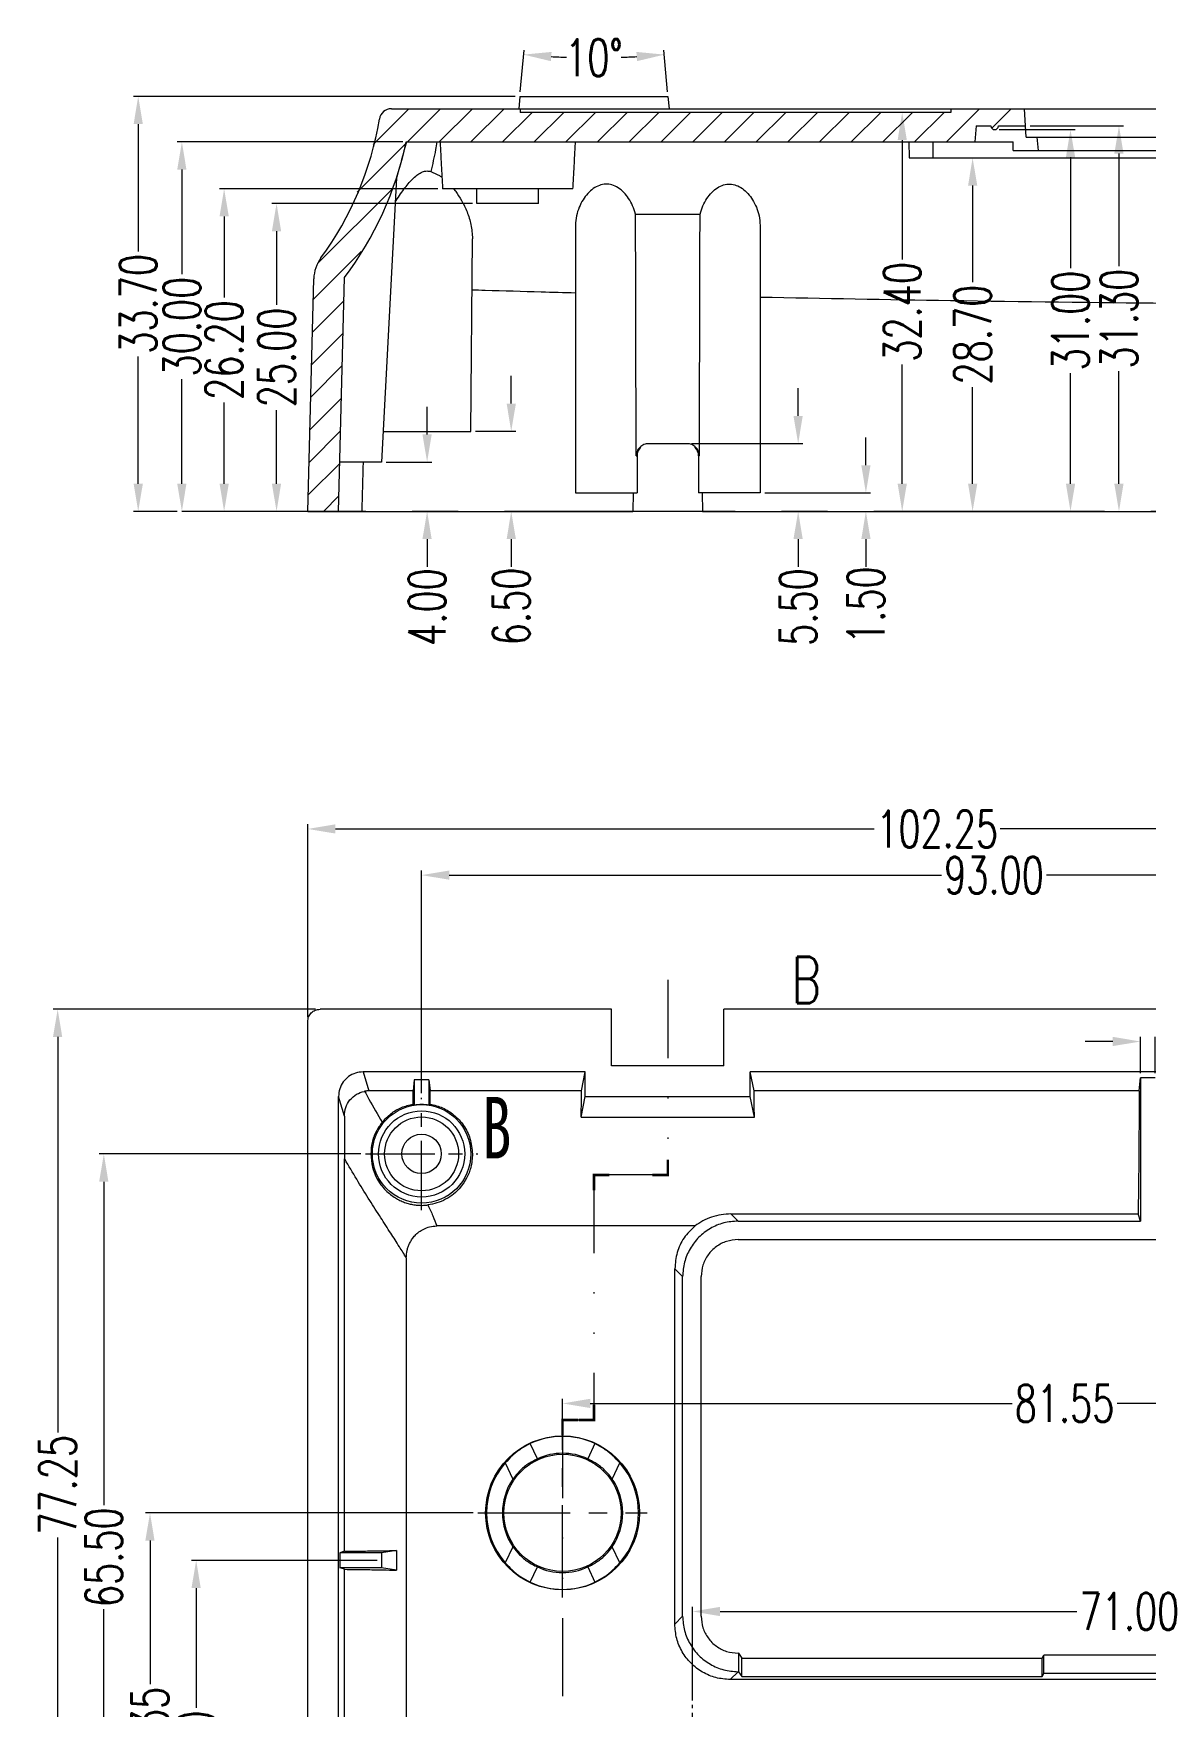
# Model space of a CAD drawing. Header units: millimetres. Extents: x 8061 to 9633, y -505 to -163.
# Drawn here: x 8187.9 to 8278.3, y -304.8 to -168.9 of the extents above; entities that cross this region are included whole.
import ezdxf
from ezdxf.enums import TextEntityAlignment as Align

# ---------------------------------------------------------------- set-up
doc = ezdxf.new("R2010")
doc.units = ezdxf.units.MM
for name, pattern in [('CENTER', [0.6, 0.375, -0.075, 0.075, -0.075]), ('DIVIDE', [31.75, 12.7, -6.35, 0, -6.35, 0, -6.35]), ('PHANTOM', [0.8, 0.45, -0.05, 0.1, -0.05, 0.1, -0.05])]:
    doc.linetypes.add(name, pattern=pattern)
doc.layers.get('Defpoints').update_dxf_attribs({"linetype": 'CONTINUOUS'})
for name, color, linetype, lineweight in [('dim', 82, 'CONTINUOUS', 9), ('hatch', 56, 'CONTINUOUS', 9), ('part', 7, 'CONTINUOUS', 20)]:
    doc.layers.add(name, color=color, linetype=linetype, lineweight=lineweight)
doc.styles.get("Standard").update_dxf_attribs({"font": 'romans.shx', "width": 0.7})
doc.styles.add('宋体', font='SimSun.ttf', dxfattribs={"width": 0.7})
doc.dimstyles.new('03', dxfattribs={"dimscale": 0.75, "dimtxt": 4, "dimasz": 3, "dimexe": 0.5, "dimexo": 0.5, "dimgap": 0.09, "dimtad": 0, "dimzin": 0, "dimdsep": 46, "dimtxsty": 'Standard', "dimcen": 0, "dimclrd": 256, "dimclre": 256, "dimclrt": 6, "dimazin": 2, "dimtp": 0.01, "dimtm": 0.01, "dimtfac": 1, "dimtofl": 0, "dimtmove": 0, "dimatfit": 0, "dimfxl": 1, "dimtolj": 1, "dimtzin": 0, "dimlwd": -1, "dimlwe": -1, "dimarcsym": 0})

# ---------------------------------------------------------------- blocks, each defined once
blk = doc.blocks.new('*D5')
at = {"layer": 'Defpoints', "color": 0}
for p in [(40980.16, -12903.8), (41073.16, -12903.8), (40980.16, -12921.88)]:
    blk.add_point(p, dxfattribs=at)
at = {"layer": 'dim'}
for p, q in [((40980.16, -12921.5), (40980.16, -12903.42)), ((40982.41, -12903.8), (41022.39, -12903.8)), ((41070.91, -12903.8), (41030.93, -12903.8))]:
    blk.add_line(p, q, dxfattribs=at)
for points in [[(40982.41, -12903.42), (40982.41, -12904.17), (40980.16, -12903.8)], [(41070.91, -12903.42), (41070.91, -12904.17), (41073.16, -12903.8)]]:
    blk.add_solid(points, dxfattribs=at)
at = {"layer": 'dim', "color": 6, "insert": (41026.66, -12903.8), "char_height": 3, "attachment_point": 5}
blk.add_mtext('\\A1;93.00', dxfattribs=at)
blk = doc.blocks.new('*D6')
at = {"layer": 'Defpoints', "color": 0}
for p in [(40970.91, -12900.05), (41073.16, -12900.05), (40970.91, -12915.69)]:
    blk.add_point(p, dxfattribs=at)
at = {"layer": 'dim'}
for p, q in [((40970.91, -12915.32), (40970.91, -12899.67)), ((40973.16, -12900.05), (41016.92, -12900.05)), ((41070.91, -12900.05), (41027.15, -12900.05))]:
    blk.add_line(p, q, dxfattribs=at)
for points in [[(40973.16, -12899.67), (40973.16, -12900.42), (40970.91, -12900.05)], [(41070.91, -12899.67), (41070.91, -12900.42), (41073.16, -12900.05)]]:
    blk.add_solid(points, dxfattribs=at)
at = {"layer": 'dim', "color": 6, "insert": (41022.04, -12900.05), "char_height": 3, "attachment_point": 5}
blk.add_mtext('\\A1;102.25', dxfattribs=at)
blk = doc.blocks.new('*D7')
at = {"layer": 'Defpoints', "color": 0}
for p in [(41039.76, -12917.31), (41038.56, -12920.27), (41039.76, -12920.27)]:
    blk.add_point(p, dxfattribs=at)
at = {"layer": 'dim'}
for p, q in [((41036.31, -12917.31), (41034.06, -12917.31)), ((41038.56, -12919.89), (41038.56, -12916.93)), ((41039.76, -12919.89), (41039.76, -12916.93)), ((41042.01, -12917.31), (41044.26, -12917.31))]:
    blk.add_line(p, q, dxfattribs=at)
for points in [[(41036.31, -12916.93), (41036.31, -12917.68), (41038.56, -12917.31)], [(41042.01, -12916.93), (41042.01, -12917.68), (41039.76, -12917.31)]]:
    blk.add_solid(points, dxfattribs=at)
at = {"layer": 'dim', "color": 6, "insert": (41047.38, -12917.31), "char_height": 3, "attachment_point": 5}
blk.add_mtext('\\A1;1.20', dxfattribs=at)
blk = doc.blocks.new('*D8')
at = {"layer": 'Defpoints', "color": 0}
for p in [(40976.91, -12959.44), (40961.85, -12991.94), (40961.85, -12991.94)]:
    blk.add_point(p, dxfattribs=at)
at = {"layer": 'dim'}
for p, q in [((40976.54, -12959.44), (40961.47, -12959.44)), ((40961.85, -12961.69), (40961.85, -12971.42)), ((40961.85, -12989.69), (40961.85, -12979.95))]:
    blk.add_line(p, q, dxfattribs=at)
for points in [[(40961.47, -12961.69), (40962.22, -12961.69), (40961.85, -12959.44)], [(40961.47, -12989.69), (40962.22, -12989.69), (40961.85, -12991.94)]]:
    blk.add_solid(points, dxfattribs=at)
at = {"layer": 'dim', "color": 6, "insert": (40961.85, -12975.69), "char_height": 3, "attachment_point": 5, "rotation": 90}
blk.add_mtext('\\A1;32.50', dxfattribs=at)
blk = doc.blocks.new('*D15')
at = {"layer": 'Defpoints', "color": 0}
for p in [(40958.1, -12955.59), (40984.74, -12955.59), (40958.1, -12991.94)]:
    blk.add_point(p, dxfattribs=at)
at = {"layer": 'dim'}
for p, q in [((40984.36, -12955.59), (40957.72, -12955.59)), ((40958.1, -12957.84), (40958.1, -12969.49)), ((40958.1, -12989.69), (40958.1, -12978.03))]:
    blk.add_line(p, q, dxfattribs=at)
for points in [[(40957.72, -12957.84), (40958.47, -12957.84), (40958.1, -12955.59)], [(40957.72, -12989.69), (40958.47, -12989.69), (40958.1, -12991.94)]]:
    blk.add_solid(points, dxfattribs=at)
at = {"layer": 'dim', "color": 6, "insert": (40958.1, -12973.76), "char_height": 3, "attachment_point": 5, "rotation": 90}
blk.add_mtext('\\A1;36.35', dxfattribs=at)
blk = doc.blocks.new('*D16')
at = {"layer": 'Defpoints', "color": 0}
for p in [(40954.35, -12926.44), (40975.6, -12926.44), (40958.1, -12991.94)]:
    blk.add_point(p, dxfattribs=at)
at = {"layer": 'dim'}
for p, q in [((40975.23, -12926.44), (40953.97, -12926.44)), ((40954.35, -12928.69), (40954.35, -12954.97)), ((40954.35, -12989.69), (40954.35, -12963.4)), ((40957.72, -12991.94), (40953.97, -12991.94))]:
    blk.add_line(p, q, dxfattribs=at)
for points in [[(40953.97, -12928.69), (40954.72, -12928.69), (40954.35, -12926.44)], [(40953.97, -12989.69), (40954.72, -12989.69), (40954.35, -12991.94)]]:
    blk.add_solid(points, dxfattribs=at)
at = {"layer": 'dim', "color": 6, "insert": (40954.35, -12959.19), "char_height": 3, "attachment_point": 5, "rotation": 90}
blk.add_mtext('\\A1;65.50', dxfattribs=at)
blk = doc.blocks.new('*D17')
at = {"layer": 'Defpoints', "color": 0}
for p in [(40950.6, -12914.69), (40971.91, -12914.69), (40958.1, -12991.94)]:
    blk.add_point(p, dxfattribs=at)
at = {"layer": 'dim'}
for p, q in [((40971.53, -12914.69), (40950.22, -12914.69)), ((40950.6, -12916.94), (40950.6, -12949.05)), ((40950.6, -12989.69), (40950.6, -12957.58)), ((40957.72, -12991.94), (40950.22, -12991.94))]:
    blk.add_line(p, q, dxfattribs=at)
for points in [[(40950.22, -12916.94), (40950.97, -12916.94), (40950.6, -12914.69)], [(40950.22, -12989.69), (40950.97, -12989.69), (40950.6, -12991.94)]]:
    blk.add_solid(points, dxfattribs=at)
at = {"layer": 'dim', "color": 6, "insert": (40950.6, -12953.31), "char_height": 3, "attachment_point": 5, "rotation": 90}
blk.add_mtext('\\A1;77.25', dxfattribs=at)
blk = doc.blocks.new('*D18')
at = {"layer": 'Defpoints', "color": 0}
for p in [(41073.16, -12946.7), (41073.16, -12946.7), (40991.61, -12948.71)]:
    blk.add_point(p, dxfattribs=at)
at = {"layer": 'dim'}
for p, q in [((40991.61, -12948.34), (40991.61, -12946.32)), ((40993.86, -12946.7), (41028.12, -12946.7)), ((41070.91, -12946.7), (41036.65, -12946.7))]:
    blk.add_line(p, q, dxfattribs=at)
for points in [[(40993.86, -12946.32), (40993.86, -12947.07), (40991.61, -12946.7)], [(41070.91, -12946.32), (41070.91, -12947.07), (41073.16, -12946.7)]]:
    blk.add_solid(points, dxfattribs=at)
at = {"layer": 'dim', "color": 6, "insert": (41032.39, -12946.7), "char_height": 3, "attachment_point": 5}
blk.add_mtext('\\A1;81.55', dxfattribs=at)
blk = doc.blocks.new('*D19')
at = {"layer": 'Defpoints', "color": 0}
for p in [(41073.16, -12963.59), (41073.16, -12963.59), (41002.16, -12971.19)]:
    blk.add_point(p, dxfattribs=at)
at = {"layer": 'dim'}
for p, q in [((41002.16, -12970.81), (41002.16, -12963.22)), ((41004.41, -12963.59), (41033.39, -12963.59)), ((41070.91, -12963.59), (41041.93, -12963.59))]:
    blk.add_line(p, q, dxfattribs=at)
for points in [[(41004.41, -12963.22), (41004.41, -12963.97), (41002.16, -12963.59)], [(41070.91, -12963.22), (41070.91, -12963.97), (41073.16, -12963.59)]]:
    blk.add_solid(points, dxfattribs=at)
at = {"layer": 'dim', "color": 6, "insert": (41037.66, -12963.59), "char_height": 3, "attachment_point": 5}
blk.add_mtext('\\A1;71.00', dxfattribs=at)
blk = doc.blocks.new('*D192')
at = {"layer": 'Defpoints', "color": 0}
for p in [(41001.71, -12868.76), (41010.75, -12874.26), (41010.75, -12874.26)]:
    blk.add_point(p, dxfattribs=at)
at = {"layer": 'dim'}
for p, q in [((41010.75, -12866.51), (41010.75, -12864.26)), ((41002.09, -12868.76), (41011.12, -12868.76)), ((41010.75, -12876.51), (41010.75, -12878.76))]:
    blk.add_line(p, q, dxfattribs=at)
for points in [[(41010.37, -12866.51), (41011.12, -12866.51), (41010.75, -12868.76)], [(41010.37, -12876.51), (41011.12, -12876.51), (41010.75, -12874.26)]]:
    blk.add_solid(points, dxfattribs=at)
at = {"layer": 'dim', "color": 6, "insert": (41010.75, -12882.03), "char_height": 3, "attachment_point": 5, "rotation": 90}
blk.add_mtext('\\A1;5.50', dxfattribs=at)
blk = doc.blocks.new('*D193')
at = {"layer": 'Defpoints', "color": 0}
for p in [(41007.66, -12872.76), (41016.25, -12874.26), (41016.25, -12874.26)]:
    blk.add_point(p, dxfattribs=at)
at = {"layer": 'dim'}
for p, q in [((41016.25, -12870.51), (41016.25, -12868.26)), ((41008.04, -12872.76), (41016.63, -12872.76)), ((41016.25, -12876.51), (41016.25, -12878.76))]:
    blk.add_line(p, q, dxfattribs=at)
for points in [[(41015.88, -12870.51), (41016.63, -12870.51), (41016.25, -12872.76)], [(41015.88, -12876.51), (41016.63, -12876.51), (41016.25, -12874.26)]]:
    blk.add_solid(points, dxfattribs=at)
at = {"layer": 'dim', "color": 6, "insert": (41016.25, -12881.88), "char_height": 3, "attachment_point": 5, "rotation": 90}
blk.add_mtext('\\A1;1.50', dxfattribs=at)
blk = doc.blocks.new('*D194')
at = {"layer": 'Defpoints', "color": 0}
for p in [(40984.16, -12867.76), (40987.44, -12874.26), (40987.44, -12874.26)]:
    blk.add_point(p, dxfattribs=at)
at = {"layer": 'dim'}
for p, q in [((40987.44, -12865.51), (40987.44, -12863.26)), ((40984.54, -12867.76), (40987.82, -12867.76)), ((40987.44, -12876.51), (40987.44, -12878.76))]:
    blk.add_line(p, q, dxfattribs=at)
for points in [[(40987.07, -12865.51), (40987.82, -12865.51), (40987.44, -12867.76)], [(40987.07, -12876.51), (40987.82, -12876.51), (40987.44, -12874.26)]]:
    blk.add_solid(points, dxfattribs=at)
at = {"layer": 'dim', "color": 6, "insert": (40987.44, -12881.98), "char_height": 3, "attachment_point": 5, "rotation": 90}
blk.add_mtext('\\A1;6.50', dxfattribs=at)
blk = doc.blocks.new('*D195')
at = {"layer": 'Defpoints', "color": 0}
for p in [(40976.91, -12870.26), (40980.61, -12874.26), (40980.61, -12874.26)]:
    blk.add_point(p, dxfattribs=at)
at = {"layer": 'dim'}
for p, q in [((40980.61, -12868.01), (40980.61, -12865.76)), ((40977.29, -12870.26), (40980.98, -12870.26)), ((40980.61, -12876.51), (40980.61, -12878.76))]:
    blk.add_line(p, q, dxfattribs=at)
for points in [[(40980.23, -12868.01), (40980.98, -12868.01), (40980.61, -12870.26)], [(40980.23, -12876.51), (40980.98, -12876.51), (40980.61, -12874.26)]]:
    blk.add_solid(points, dxfattribs=at)
at = {"layer": 'dim', "color": 6, "insert": (40980.61, -12882.03), "char_height": 3, "attachment_point": 5, "rotation": 90}
blk.add_mtext('\\A1;4.00', dxfattribs=at)
blk = doc.blocks.new('*D196')
at = {"layer": 'Defpoints', "color": 0}
for p in [(40984.66, -12849.26), (40968.38, -12874.26), (40968.38, -12874.26)]:
    blk.add_point(p, dxfattribs=at)
at = {"layer": 'dim'}
for p, q in [((40984.29, -12849.26), (40968, -12849.26)), ((40968.38, -12851.51), (40968.38, -12857.5)), ((40968.38, -12872.01), (40968.38, -12866.03))]:
    blk.add_line(p, q, dxfattribs=at)
for points in [[(40968, -12851.51), (40968.75, -12851.51), (40968.38, -12849.26)], [(40968, -12872.01), (40968.75, -12872.01), (40968.38, -12874.26)]]:
    blk.add_solid(points, dxfattribs=at)
at = {"layer": 'dim', "color": 6, "insert": (40968.38, -12861.76), "char_height": 3, "attachment_point": 5, "rotation": 90}
blk.add_mtext('\\A1;25.00', dxfattribs=at)
blk = doc.blocks.new('*D197')
at = {"layer": 'Defpoints', "color": 0}
for p in [(40981.86, -12848.06), (40964.12, -12874.26), (40964.12, -12874.26)]:
    blk.add_point(p, dxfattribs=at)
at = {"layer": 'dim'}
for p, q in [((40981.49, -12848.06), (40963.75, -12848.06)), ((40964.12, -12850.31), (40964.12, -12856.9)), ((40964.12, -12872.01), (40964.12, -12865.43))]:
    blk.add_line(p, q, dxfattribs=at)
for points in [[(40963.75, -12850.31), (40964.5, -12850.31), (40964.12, -12848.06)], [(40963.75, -12872.01), (40964.5, -12872.01), (40964.12, -12874.26)]]:
    blk.add_solid(points, dxfattribs=at)
at = {"layer": 'dim', "color": 6, "insert": (40964.12, -12861.16), "char_height": 3, "attachment_point": 5, "rotation": 90}
blk.add_mtext('\\A1;26.20', dxfattribs=at)
blk = doc.blocks.new('*D198')
at = {"layer": 'Defpoints', "color": 0}
for p in [(40979.01, -12844.26), (40960.69, -12874.26), (40960.69, -12874.26)]:
    blk.add_point(p, dxfattribs=at)
at = {"layer": 'dim'}
for p, q in [((40978.63, -12844.26), (40960.31, -12844.26)), ((40960.69, -12846.51), (40960.69, -12855)), ((40960.69, -12872.01), (40960.69, -12863.53))]:
    blk.add_line(p, q, dxfattribs=at)
for points in [[(40960.31, -12846.51), (40961.06, -12846.51), (40960.69, -12844.26)], [(40960.31, -12872.01), (40961.06, -12872.01), (40960.69, -12874.26)]]:
    blk.add_solid(points, dxfattribs=at)
at = {"layer": 'dim', "color": 6, "insert": (40960.69, -12859.26), "char_height": 3, "attachment_point": 5, "rotation": 90}
blk.add_mtext('\\A1;30.00', dxfattribs=at)
blk = doc.blocks.new('*D199')
at = {"layer": 'Defpoints', "color": 0}
for p in [(40988.15, -12840.56), (40957.14, -12874.26), (40960.69, -12874.26)]:
    blk.add_point(p, dxfattribs=at)
at = {"layer": 'dim'}
for p, q in [((40987.77, -12840.56), (40956.77, -12840.56)), ((40957.14, -12842.81), (40957.14, -12853.15)), ((40957.14, -12872.01), (40957.14, -12861.68)), ((40960.31, -12874.26), (40956.77, -12874.26))]:
    blk.add_line(p, q, dxfattribs=at)
for points in [[(40956.77, -12842.81), (40957.52, -12842.81), (40957.14, -12840.56)], [(40956.77, -12872.01), (40957.52, -12872.01), (40957.14, -12874.26)]]:
    blk.add_solid(points, dxfattribs=at)
at = {"layer": 'dim', "color": 6, "insert": (40957.14, -12857.41), "char_height": 3, "attachment_point": 5, "rotation": 90}
blk.add_mtext('\\A1;33.70', dxfattribs=at)
blk = doc.blocks.new('*D200')
at = {"layer": 'Defpoints', "color": 0}
for p in [(40992.25, -12837.39), (40988.15, -12840.56), (41000.17, -12840.56), (40988.06, -12841.56), (41000.26, -12841.56)]:
    blk.add_point(p, dxfattribs=at)
at = {"layer": 'dim'}
for p, q in [((40988.18, -12840.19), (40988.48, -12836.8)), ((41000.14, -12840.19), (40999.84, -12836.8))]:
    blk.add_line(p, q, dxfattribs=at)
for start, end in [(266.9658, 268.0623), (271.9377, 273.0342)]:
    blk.add_arc((40994.16, -12771.84), 65.58, start, end, dxfattribs=at)
for points in [[(40990.66, -12837.7), (40990.72, -12836.95), (40988.44, -12837.17)], [(40997.61, -12836.95), (40997.66, -12837.7), (40999.88, -12837.17)]]:
    blk.add_solid(points, dxfattribs=at)
at = {"layer": 'dim', "color": 6, "insert": (40994.16, -12837.42), "char_height": 3, "attachment_point": 5, "rotation": 360}
blk.add_mtext('\\A1;10°', dxfattribs=at)
blk = doc.blocks.new('*D201')
at = {"layer": 'Defpoints', "color": 0}
for p in [(41019.2, -12841.86), (41019.2, -12874.26), (41019.2, -12874.26)]:
    blk.add_point(p, dxfattribs=at)
at = {"layer": 'dim'}
for p, q in [((41019.2, -12844.11), (41019.2, -12853.8)), ((41019.2, -12872.01), (41019.2, -12862.33))]:
    blk.add_line(p, q, dxfattribs=at)
for points in [[(41018.83, -12844.11), (41019.58, -12844.11), (41019.2, -12841.86)], [(41018.83, -12872.01), (41019.58, -12872.01), (41019.2, -12874.26)]]:
    blk.add_solid(points, dxfattribs=at)
at = {"layer": 'dim', "color": 6, "insert": (41019.2, -12858.06), "char_height": 3, "attachment_point": 5, "rotation": 90}
blk.add_mtext('\\A1;32.40', dxfattribs=at)
blk = doc.blocks.new('*D202')
at = {"layer": 'Defpoints', "color": 0}
for p in [(41026.71, -12843.26), (41032.87, -12874.26), (41032.87, -12874.26)]:
    blk.add_point(p, dxfattribs=at)
at = {"layer": 'dim'}
for p, q in [((41027.09, -12843.26), (41033.25, -12843.26)), ((41032.87, -12845.51), (41032.87, -12854.5)), ((41032.87, -12872.01), (41032.87, -12863.03))]:
    blk.add_line(p, q, dxfattribs=at)
for points in [[(41032.5, -12845.51), (41033.25, -12845.51), (41032.87, -12843.26)], [(41032.5, -12872.01), (41033.25, -12872.01), (41032.87, -12874.26)]]:
    blk.add_solid(points, dxfattribs=at)
at = {"layer": 'dim', "color": 6, "insert": (41032.87, -12858.76), "char_height": 3, "attachment_point": 5, "rotation": 90}
blk.add_mtext('\\A1;31.00', dxfattribs=at)
blk = doc.blocks.new('*D203')
at = {"layer": 'Defpoints', "color": 0}
for p in [(41029.21, -12842.96), (41036.81, -12874.26), (41036.81, -12874.26)]:
    blk.add_point(p, dxfattribs=at)
at = {"layer": 'dim'}
for p, q in [((41029.59, -12842.96), (41037.18, -12842.96)), ((41036.81, -12845.21), (41036.81, -12854.35)), ((41036.81, -12872.01), (41036.81, -12862.88))]:
    blk.add_line(p, q, dxfattribs=at)
for points in [[(41036.43, -12845.21), (41037.18, -12845.21), (41036.81, -12842.96)], [(41036.43, -12872.01), (41037.18, -12872.01), (41036.81, -12874.26)]]:
    blk.add_solid(points, dxfattribs=at)
at = {"layer": 'dim', "color": 6, "insert": (41036.81, -12858.61), "char_height": 3, "attachment_point": 5, "rotation": 90}
blk.add_mtext('\\A1;31.30', dxfattribs=at)
blk = doc.blocks.new('*D206')
at = {"layer": 'Defpoints', "color": 0}
for p in [(41024.92, -12845.56), (41024.92, -12874.26), (41024.92, -12874.26)]:
    blk.add_point(p, dxfattribs=at)
at = {"layer": 'dim'}
for p, q in [((41024.92, -12847.81), (41024.92, -12855.65)), ((41024.92, -12872.01), (41024.92, -12864.18))]:
    blk.add_line(p, q, dxfattribs=at)
for points in [[(41024.55, -12847.81), (41025.3, -12847.81), (41024.92, -12845.56)], [(41024.55, -12872.01), (41025.3, -12872.01), (41024.92, -12874.26)]]:
    blk.add_solid(points, dxfattribs=at)
at = {"layer": 'dim', "color": 6, "insert": (41024.92, -12859.91), "char_height": 3, "attachment_point": 5, "rotation": 90}
blk.add_mtext('\\A1;28.70', dxfattribs=at)

msp = doc.modelspace()

# ---------------------------------------------------------------- linework, layer by layer
at = {"layer": 'hatch', "linetype": 'DIVIDE', "ltscale": 0.5}
for p, q in [((8239.461, -245.792), (8239.461, -261.63)), ((8239.461, -261.63), (8233.461, -261.63)), ((8233.461, -261.63), (8233.461, -281.532)), ((8230.911, -281.532), (8230.911, -351.444))]:
    msp.add_line(p, q, dxfattribs=at)
at = {"layer": 'hatch', "linetype": 'DIVIDE', "ltscale": 0.1}
msp.add_line((8233.461, -281.532), (8230.911, -281.532), dxfattribs=at)
at = {"layer": 'hatch', "flags": 128}
msp.add_lwpolyline([(8239.461, -245.792, 0, 0, 0), (8243.211, -245.792, 1.125, 0, 0), (8246.961, -245.792, 0, 0, 0)], format="xyseb", dxfattribs=at)
at = {"layer": 'hatch', "const_width": 0.2, "flags": 128}
for points in [[(8239.461, -260.38), (8239.461, -261.63), (8238.211, -261.63)], [(8234.711, -261.63), (8233.461, -261.63), (8233.461, -262.88)], [(8233.461, -280.282), (8233.461, -281.532), (8232.211, -281.532)], [(8232.161, -281.532), (8230.911, -281.532), (8230.911, -282.782)]]:
    msp.add_lwpolyline(points, dxfattribs=at)
at = {"layer": 'part', "color": 5, "linetype": 'Continuous'}
for p, q in [((8218.434, -175.047), (8215.521, -177.96)), ((8221.009, -175.047), (8218.309, -177.747)), ((8223.584, -175.047), (8220.884, -177.747)), ((8226.159, -175.047), (8223.459, -177.747)), ((8264.786, -175.047), (8262.086, -177.747)), ((8267.361, -175.047), (8265.781, -176.627)), ((8228.435, -175.347), (8226.035, -177.747)), ((8231.01, -175.347), (8228.61, -177.747)), ((8233.585, -175.347), (8231.185, -177.747)), ((8236.16, -175.347), (8233.76, -177.747)), ((8238.735, -175.347), (8236.335, -177.747)), ((8241.31, -175.347), (8238.91, -177.747)), ((8243.885, -175.347), (8241.485, -177.747)), ((8246.46, -175.347), (8244.06, -177.747)), ((8249.035, -175.347), (8246.635, -177.747)), ((8251.61, -175.347), (8249.21, -177.747)), ((8254.186, -175.347), (8251.786, -177.747)), ((8256.761, -175.347), (8254.361, -177.747)), ((8259.336, -175.347), (8256.936, -177.747)), ((8261.911, -175.347), (8259.511, -177.747)), ((8218.183, -177.873), (8214.228, -181.828)), ((8217.116, -181.515), (8211.011, -187.62)), ((8214.559, -186.647), (8210.661, -190.545)), ((8213.16, -190.621), (8210.592, -193.189)), ((8213.091, -193.266), (8210.523, -195.834)), ((8213.022, -195.91), (8210.453, -198.478)), ((8212.952, -198.554), (8210.384, -201.122)), ((8212.883, -201.199), (8210.315, -203.767)), ((8212.814, -203.843), (8210.246, -206.411)), ((8212.745, -206.487), (8211.485, -207.747))]:
    msp.add_line(p, q, dxfattribs=at)
at = {"layer": 'part', "color": 7, "linetype": 'Continuous'}
for p, q in [((8217.017, -175.047), (8407.904, -175.047)), ((8227.448, -174.047), (8227.361, -175.047)), ((8227.448, -174.047), (8239.473, -174.047)), ((8227.461, -175.047), (8227.461, -175.347)), ((8239.473, -174.047), (8239.561, -175.047)), ((8262.461, -175.047), (8262.461, -175.347)), ((8268.561, -177.347), (8268.44, -175.047)), ((8262.461, -175.347), (8227.461, -175.347)), ((8264.511, -176.447), (8264.397, -177.747)), ((8264.511, -176.447), (8265.711, -176.447)), ((8266.311, -176.447), (8268.514, -176.447)), ((8218.22, -177.747), (8267.511, -177.747)), ((8259.029, -177.747), (8259.075, -179.047)), ((8261.029, -179.047), (8261.029, -177.747)), ((8267.511, -178.447), (8267.511, -177.747)), ((8268.561, -177.347), (8302.773, -177.347)), ((8269.57, -178.447), (8269.473, -177.347)), ((8259.075, -179.047), (8327.96, -179.047)), ((8267.511, -178.447), (8314.911, -178.447)), ((8217.42, -180.671), (8216.211, -203.747)), ((8231.758, -181.547), (8221.164, -181.547)), ((8223.96, -182.747), (8223.96, -181.547)), ((8228.96, -182.747), (8228.96, -181.547)), ((8228.96, -182.747), (8223.96, -182.747)), ((8231.961, -184.517), (8231.961, -206.247)), ((8236.842, -183.604), (8242.08, -183.604)), ((8246.961, -184.518), (8246.961, -206.247)), ((8223.461, -201.247), (8223.597, -185.602)), ((8212.712, -207.747), (8213.209, -188.757)), ((8210.211, -207.747), (8210.706, -188.85)), ((8216.342, -201.247), (8223.461, -201.247)), ((8241.013, -202.247), (8237.909, -202.247)), ((8216.211, -203.747), (8212.816, -203.747)), ((8236.89, -203.247), (8236.961, -203.247)), ((8236.961, -203.247), (8236.961, -206.247)), ((8241.961, -203.247), (8241.961, -206.247)), ((8242.032, -203.247), (8241.961, -203.247)), ((8231.961, -206.247), (8236.961, -206.247)), ((8236.658, -206.241), (8236.632, -207.747)), ((8246.961, -206.247), (8241.961, -206.247)), ((8242.263, -206.241), (8242.289, -207.747)), ((8210.211, -207.747), (8236.632, -207.747)), ((8242.289, -207.747), (8348.831, -207.747)), ((8234.897, -248.174), (8211.209, -248.174)), ((8234.897, -252.758), (8234.897, -248.174)), ((8244.025, -252.758), (8244.025, -248.174)), ((8310.653, -248.174), (8244.025, -248.174)), ((8210.211, -398.875), (8210.211, -249.175)), ((8214.708, -253.255), (8215.171, -254.804)), ((8232.761, -253.255), (8214.708, -253.255)), ((8218.861, -253.911), (8218.772, -254.804)), ((8218.861, -253.911), (8218.861, -255.957)), ((8220.061, -253.911), (8218.861, -253.911)), ((8220.061, -253.911), (8220.061, -255.957)), ((8220.061, -253.911), (8220.15, -254.804)), ((8232.452, -254.804), (8232.761, -253.255)), ((8232.761, -255.262), (8232.761, -253.255)), ((8244.025, -252.758), (8234.897, -252.758)), ((8246.161, -255.262), (8246.161, -253.255)), ((8246.47, -254.804), (8246.161, -253.255)), ((8308.517, -253.255), (8246.161, -253.255)), ((8277.756, -254.804), (8277.861, -253.753)), ((8277.861, -253.753), (8277.861, -265.377)), ((8279.061, -253.753), (8277.861, -253.753)), ((8212.712, -393.61), (8212.712, -255.258)), ((8213.189, -256.852), (8212.712, -255.258)), ((8218.772, -254.804), (8215.171, -254.804)), ((8232.452, -254.804), (8220.15, -254.804)), ((8232.427, -256.935), (8232.761, -255.262)), ((8232.761, -255.262), (8246.161, -255.262)), ((8246.494, -256.935), (8246.161, -255.262)), ((8277.756, -254.804), (8246.47, -254.804)), ((8232.427, -256.935), (8246.494, -256.935)), ((8213.209, -292.189), (8213.209, -260.331)), ((8244.58, -264.792), (8245.166, -265.377)), ((8244.58, -264.792), (8277.666, -264.792)), ((8277.861, -265.377), (8277.666, -264.792)), ((8241.67, -265.766), (8220.691, -265.766)), ((8245.166, -265.377), (8277.861, -265.377)), ((8245.166, -266.878), (8311.754, -266.878)), ((8218.22, -268.359), (8218.22, -382.478)), ((8240.031, -298.102), (8240.031, -269.239)), ((8240.667, -269.875), (8240.031, -269.239)), ((8240.667, -297.465), (8240.667, -269.875)), ((8242.168, -297.465), (8242.168, -269.877)), ((8228.864, -284.681), (8228.284, -283.437)), ((8233.537, -283.437), (8232.957, -284.681)), ((8226.26, -285.013), (8226.871, -286.322)), ((8234.951, -286.322), (8235.561, -285.013)), ((8226.871, -291.819), (8226.26, -293.128)), ((8235.561, -293.128), (8234.951, -291.819)), ((8213.209, -292.189), (8212.816, -292.32)), ((8212.816, -292.32), (8212.816, -293.52)), ((8216.211, -292.32), (8212.816, -292.32)), ((8217.42, -292.119), (8216.211, -292.32)), ((8216.211, -292.32), (8216.211, -293.52)), ((8217.42, -292.119), (8217.42, -293.722)), ((8213.209, -293.651), (8212.816, -293.52)), ((8216.211, -293.52), (8212.816, -293.52)), ((8213.209, -324.689), (8213.209, -293.651)), ((8217.42, -293.722), (8216.211, -293.52)), ((8228.284, -294.703), (8228.864, -293.459)), ((8232.957, -293.459), (8233.537, -294.703)), ((8240.031, -298.102), (8240.667, -297.465)), ((8245.199, -300.463), (8245.167, -300.463)), ((8245.199, -300.463), (8245.199, -301.964)), ((8245.199, -300.463), (8245.461, -300.856)), ((8245.461, -302.357), (8245.461, -300.856)), ((8245.461, -300.856), (8269.861, -300.856)), ((8269.861, -300.856), (8270.018, -300.621)), ((8269.861, -302.357), (8269.861, -300.856)), ((8270.018, -302.121), (8270.018, -300.621)), ((8305.461, -300.621), (8270.018, -300.621)), ((8245.166, -301.964), (8244.529, -302.6)), ((8312.393, -302.6), (8244.531, -302.6)), ((8245.199, -301.964), (8245.166, -301.964)), ((8245.199, -301.964), (8245.461, -302.357)), ((8245.461, -302.357), (8269.861, -302.357)), ((8269.861, -302.357), (8270.018, -302.121)), ((8305.461, -302.121), (8270.018, -302.121))]:
    msp.add_line(p, q, dxfattribs=at)
at = {"layer": 'part', "color": 1, "linetype": 'CENTER', "ltscale": 50}
msp.add_line((8424.936, -207.747), (8199.986, -207.747), dxfattribs=at)
at = {"layer": 'part', "color": 1, "linetype": 'CENTER', "ltscale": 15}
for p, q in [((8219.461, -264.481), (8219.461, -255.36)), ((8214.9, -259.92), (8224.021, -259.92))]:
    msp.add_line(p, q, dxfattribs=at)
at = {"layer": 'part', "color": 7, "linetype": 'PHANTOM'}
msp.add_line((8233.461, -281.532), (8230.911, -281.532), dxfattribs=at)
at = {"layer": 'part', "color": 1, "linetype": 'CENTER', "ltscale": 20}
for p, q in [((8230.911, -295.945), (8230.911, -282.195)), ((8224.036, -289.07), (8237.786, -289.07))]:
    msp.add_line(p, q, dxfattribs=at)
at = {"layer": 'part', "color": 1, "linetype": 'CENTER', "ltscale": 5}
msp.add_line((8241.46, -310.17), (8241.46, -304.67), dxfattribs=at)
at = {"layer": 'part', "color": 7, "linetype": 'Continuous'}
for centre, radius in [((8219.461, -259.92), 4), ((8219.461, -259.92), 3.5), ((8219.461, -259.92), 3), ((8219.461, -259.92), 1.6), ((8230.911, -289.07), 6.25), ((8230.911, -289.07), 4.761)]:
    msp.add_circle(centre, radius, dxfattribs=at)
for centre, radius, start, end in [((8217.017, -176.047), 1, 90, 170.71086), ((8190.272, -171.672), 26.101, 323.63155, 350.71086), ((8266.011, -176.447), 0.3, 180, 0), ((8190.272, -171.672), 28.601, 323.31822, 347.73753), ((8213.705, -188.928), 3, 143.63155, 178.5), ((8237.961, -203.247), 1, 135, 180), ((8240.961, -203.247), 1, 0, 45), ((8219.461, -259.92), 4.009, 81.392, 98.608), ((8230.911, -289.07), 6.215, 65, 115), ((8230.911, -289.07), 6.172, 138.89621, 221.10379), ((8230.911, -289.07), 4.843, 65, 115), ((8230.911, -289.07), 6.172, 318.89621, 41.10379), ((8230.911, -289.07), 4.886, 145.77276, 214.22724), ((8230.911, -289.07), 4.886, 325.77276, 34.22724), ((8230.911, -289.07), 6.215, 245, 295), ((8230.911, -289.07), 4.843, 245, 295)]:
    msp.add_arc(centre, radius, start, end, dxfattribs=at)
for points in [[(8218.222, -177.747), (8217.441, -180.61)], [(8220.694, -177.747), (8220.592, -178.365), (8220.204, -180.149)], [(8220.961, -177.747), (8221.028, -179.019), (8221.095, -180.286), (8221.164, -181.547)], [(8231.758, -181.547), (8231.826, -180.286), (8231.894, -179.019), (8231.961, -177.747)], [(8217.317, -182.618), (8217.394, -182.499), (8217.757, -181.957), (8218.11, -181.472), (8218.459, -181.044), (8218.808, -180.679), (8219.163, -180.385), (8219.526, -180.185), (8219.885, -180.103), (8220.204, -180.148)], [(8220.205, -180.149), (8220.907, -180.48), (8221.126, -180.629)], [(8222.063, -181.54), (8222.173, -181.68)], [(8222.173, -181.68), (8222.233, -181.759)], [(8222.233, -181.759), (8222.706, -182.489)], [(8236.842, -183.604), (8236.604, -182.928), (8236.279, -182.339), (8235.883, -181.847), (8235.425, -181.47), (8234.926, -181.238), (8234.412, -181.17), (8233.899, -181.27), (8233.405, -181.532), (8232.958, -181.933), (8232.575, -182.444), (8232.264, -183.05), (8232.047, -183.743), (8231.961, -184.517)], [(8242.08, -183.604), (8242.317, -182.928), (8242.642, -182.339), (8243.038, -181.848), (8243.496, -181.471), (8243.994, -181.239), (8244.507, -181.17), (8245.021, -181.269), (8245.516, -181.531), (8245.963, -181.932), (8246.347, -182.444), (8246.658, -183.051), (8246.875, -183.745), (8246.961, -184.519)], [(8222.706, -182.489), (8223.151, -183.417), (8223.472, -184.458), (8223.597, -185.603)], [(8236.89, -203.247), (8236.875, -196.673), (8236.859, -190.126), (8236.842, -183.604)], [(8242.032, -203.247), (8242.046, -196.673), (8242.062, -190.126), (8242.08, -183.604)], [(8231.961, -190.015), (8229.163, -189.938), (8224.632, -189.806), (8223.561, -189.773)], [(8294.371, -190.959), (8279.997, -190.855), (8262.419, -190.643), (8246.961, -190.37)], [(8237.909, -202.247), (8237.516, -202.324), (8237.184, -202.545)], [(8241.738, -202.545), (8241.406, -202.324), (8241.013, -202.247)], [(8214.709, -203.747), (8214.604, -207.747)], [(8237.184, -202.545), (8236.965, -202.869), (8236.89, -203.247)], [(8242.032, -203.247), (8241.956, -202.869), (8241.738, -202.545)], [(8210.211, -249.175), (8210.287, -248.791), (8210.504, -248.466), (8210.827, -248.25), (8211.209, -248.174)], [(8214.708, -253.255), (8214.091, -253.353), (8213.536, -253.636), (8213.094, -254.078), (8212.81, -254.637), (8212.712, -255.258)], [(8213.189, -256.852), (8213.301, -256.157), (8213.643, -255.541), (8214.176, -255.08), (8214.807, -254.839)], [(8214.833, -254.834), (8215.186, -255.474), (8216.25, -257.352)], [(8215.171, -254.804), (8215.058, -254.807), (8214.945, -254.817), (8214.834, -254.834)], [(8218.766, -255.876), (8218.768, -255.522), (8218.77, -255.164), (8218.772, -254.804)], [(8220.156, -255.876), (8220.154, -255.522), (8220.152, -255.164), (8220.15, -254.804)], [(8232.427, -256.935), (8232.436, -256.239), (8232.444, -255.528), (8232.452, -254.804)], [(8246.494, -256.935), (8246.486, -256.239), (8246.477, -255.528), (8246.47, -254.804)], [(8277.756, -254.804), (8277.731, -258.727), (8277.701, -262.091), (8277.666, -264.792)], [(8216.25, -257.351), (8216.963, -256.659), (8217.829, -256.153), (8218.766, -255.876)], [(8218.861, -255.957), (8218.829, -255.93), (8218.798, -255.903), (8218.766, -255.876)], [(8220.156, -255.876), (8220.124, -255.903), (8220.092, -255.93), (8220.061, -255.957)], [(8220.156, -255.876), (8221.167, -256.186), (8222.09, -256.763), (8222.861, -257.603), (8223.391, -258.678), (8223.593, -259.921)], [(8213.189, -256.852), (8213.193, -257.354), (8213.197, -257.824), (8213.2, -258.262), (8213.203, -258.672), (8213.205, -259.054), (8213.207, -259.41), (8213.208, -259.741), (8213.209, -260.048), (8213.209, -260.331)], [(8216.247, -257.353), (8215.766, -258.104), (8215.446, -258.992), (8215.335, -259.92)], [(8218.22, -268.359), (8217.657, -267.453), (8216.963, -266.368), (8216.146, -265.098), (8215.253, -263.694), (8214.312, -262.176), (8213.341, -260.551), (8213.209, -260.325)], [(8215.335, -259.92), (8215.47, -260.987), (8215.78, -261.809), (8216.158, -262.421), (8216.552, -262.879), (8216.944, -263.226), (8217.328, -263.491), (8217.705, -263.696), (8218.078, -263.852), (8218.452, -263.967), (8218.83, -264.046), (8219.216, -264.089), (8219.606, -264.095), (8219.972, -264.066)], [(8223.593, -259.921), (8223.457, -261.009), (8223.112, -261.895), (8222.633, -262.61), (8222.059, -263.176), (8221.41, -263.608), (8220.703, -263.906), (8219.973, -264.066)], [(8219.973, -264.066), (8220.378, -264.959), (8220.689, -265.766)], [(8244.58, -264.792), (8243.8, -264.856), (8243.021, -265.053), (8242.298, -265.367), (8241.67, -265.766)], [(8218.22, -268.359), (8218.229, -268.145), (8218.257, -267.913), (8218.31, -267.663), (8218.395, -267.396), (8218.52, -267.115), (8218.694, -266.825), (8218.929, -266.534), (8219.238, -266.259), (8219.632, -266.019), (8220.114, -265.841), (8220.691, -265.766)], [(8241.67, -265.766), (8240.786, -266.743), (8240.224, -267.935), (8240.031, -269.239)], [(8245.165, -265.377), (8244.001, -265.53), (8242.916, -265.98), (8241.985, -266.694), (8241.27, -267.626), (8240.821, -268.711), (8240.667, -269.876)], [(8245.166, -266.878), (8244.24, -267.024), (8243.404, -267.45), (8242.74, -268.113), (8242.315, -268.949), (8242.168, -269.877)], [(8228.284, -283.437), (8227.526, -283.876), (8226.846, -284.408), (8226.26, -285.013)], [(8235.561, -285.013), (8234.975, -284.408), (8234.295, -283.876), (8233.537, -283.437)], [(8228.864, -284.681), (8228.085, -285.118), (8227.413, -285.677), (8226.871, -286.322)], [(8234.951, -286.322), (8234.408, -285.677), (8233.736, -285.118), (8232.957, -284.681)], [(8226.871, -291.819), (8227.413, -292.463), (8228.085, -293.022), (8228.864, -293.459)], [(8232.957, -293.459), (8233.736, -293.022), (8234.408, -292.463), (8234.951, -291.819)], [(8213.209, -292.189), (8214.898, -292.167), (8216.307, -292.144), (8217.42, -292.119)], [(8226.26, -293.128), (8226.846, -293.733), (8227.526, -294.265), (8228.284, -294.703)], [(8233.537, -294.703), (8234.295, -294.265), (8234.975, -293.733), (8235.561, -293.128)], [(8213.209, -293.651), (8214.898, -293.673), (8216.307, -293.697), (8217.42, -293.722)], [(8240.667, -297.466), (8240.82, -298.63), (8241.27, -299.715), (8241.984, -300.646), (8242.916, -301.361), (8244.001, -301.811), (8245.166, -301.964)], [(8242.168, -297.465), (8242.314, -298.391), (8242.74, -299.227), (8243.404, -299.891), (8244.24, -300.317), (8245.167, -300.463)], [(8244.531, -302.6), (8243.365, -302.447), (8242.28, -301.997), (8241.348, -301.283), (8240.633, -300.351), (8240.184, -299.266), (8240.031, -298.102)]]:
    msp.add_spline(points, degree=3, dxfattribs=at)

# ---------------------------------------------------------------- texts
at = {"layer": 'dim', "insert": (8224.379, -255.292), "char_height": 5, "width": 9.18398, "attachment_point": 1, "style": '宋体'}
msp.add_mtext('B', dxfattribs=at)
at = {"layer": 'hatch', "width": 0.7}
msp.add_text('B', height=3.75, dxfattribs=at).set_placement((8250.711, -245.792), align=Align.MIDDLE)

# ---------------------------------------------------------------- dimensions: what is measured, and where the dimension line sits
at = {"layer": 'dim'}
dim = msp.add_angular_dim_2l(base=(8231.553, -170.877), line1=((8227.448, -174.047), (8227.361, -175.047)), line2=((8239.473, -174.047), (8239.561, -175.047)), dimstyle='03', dxfattribs=at)
dim.commit()
dim.dimension.update_dxf_attribs({"geometry": '*D200', "text_midpoint": (8233.461, -170.904), "insert": (-32760.7, 12666.516)})
for base, p1, p2, picture, middle in [((8196.442, -207.747), (8227.448, -174.047), (8199.986, -207.747), '*D199', (8196.442, -190.897)), ((8258.503, -207.747), (8258.503, -175.347), (8258.503, -207.747), '*D201', (8258.503, -191.547)), ((8276.107, -207.747), (8268.514, -176.447), (8276.107, -207.747), '*D203', (8276.107, -192.097)), ((8199.986, -207.747), (8218.309, -177.747), (8199.986, -207.747), '*D198', (8199.986, -192.747)), ((8272.172, -207.747), (8266.011, -176.747), (8272.172, -207.747), '*D202', (8272.172, -192.247)), ((8264.224, -207.747), (8264.224, -179.047), (8264.224, -207.747), '*D206', (8264.224, -193.397)), ((8203.423, -207.747), (8221.164, -181.547), (8203.423, -207.747), '*D197', (8203.423, -194.647)), ((8207.677, -207.747), (8223.96, -182.747), (8207.677, -207.747), '*D196', (8207.677, -195.247)), ((8226.744, -207.747), (8223.461, -201.247), (8226.744, -207.747), '*D194', (8226.744, -215.464)), ((8250.046, -207.747), (8241.013, -202.247), (8250.046, -207.747), '*D192', (8250.046, -215.514)), ((8219.909, -207.747), (8216.211, -203.747), (8219.909, -207.747), '*D195', (8219.909, -215.514)), ((8255.554, -207.747), (8246.961, -206.247), (8255.554, -207.747), '*D193', (8255.554, -215.364)), ((8189.9, -248.174), (8197.4, -325.42), (8211.209, -248.174), '*D17', (8189.9, -286.797)), ((8193.65, -259.92), (8197.4, -325.42), (8214.9, -259.92), '*D16', (8193.65, -292.67)), ((8197.4, -289.07), (8197.4, -325.42), (8224.036, -289.07), '*D15', (8197.4, -307.245)), ((8201.15, -325.42), (8216.211, -292.92), (8201.15, -325.42), '*D8', (8201.15, -309.17))]:
    dim = msp.add_linear_dim(base=base, p1=p1, p2=p2, angle=90, dimstyle='03', dxfattribs=at)
    dim.commit()
    dim.dimension.update_dxf_attribs({"geometry": picture, "text_midpoint": middle, "insert": (-32760.7, 12666.516)})
for base, p1, p2, picture, middle in [((8210.211, -233.531), (8312.461, -233.531), (8210.211, -249.175), '*D6', (8261.336, -233.531)), ((8219.461, -237.281), (8312.461, -237.281), (8219.461, -255.36), '*D5', (8265.961, -237.281)), ((8279.061, -250.793), (8277.861, -253.753), (8279.061, -253.753), '*D7', (8286.678, -250.793)), ((8312.461, -280.18), (8230.911, -282.195), (8312.461, -280.18), '*D18', (8271.686, -280.18)), ((8312.461, -297.078), (8241.46, -304.67), (8312.461, -297.078), '*D19', (8276.961, -297.078))]:
    dim = msp.add_linear_dim(base=base, p1=p1, p2=p2, dimstyle='03', dxfattribs=at)
    dim.commit()
    dim.dimension.update_dxf_attribs({"geometry": picture, "text_midpoint": middle, "insert": (-32760.7, 12666.516)})

doc.saveas('drawing.dxf')
